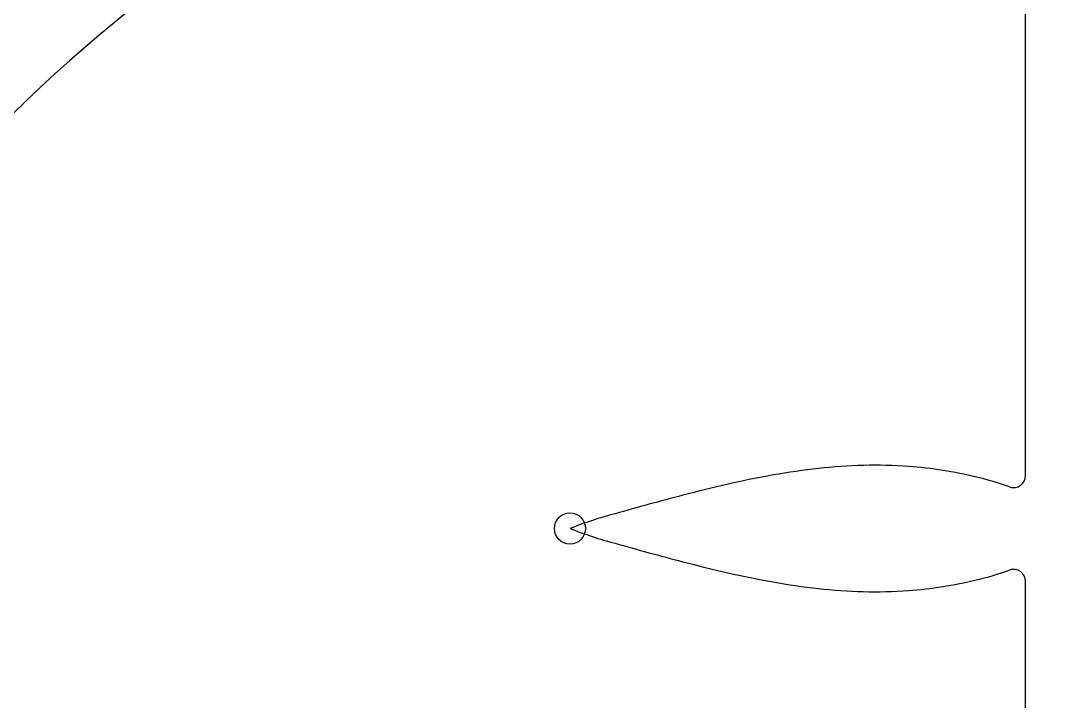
# Model space of a CAD drawing. Header units: millimetres. Extents: x -54 to 54, y -54 to 54.
# Drawn here: x -21.98 to -0.4, y 25.68 to 39.84 of the extents above; entities that cross this region are included whole.
import ezdxf

# ---------------------------------------------------------------- set-up
doc = ezdxf.new("R2010")
doc.units = ezdxf.units.MM
for name, color, linetype in [('CUT_INNER', 6, 'Continuous'), ('CUT_OUTER', 1, 'Continuous'), ('ENGRAVE', 7, 'Continuous')]:
    doc.layers.add(name, color=color, linetype=linetype)

msp = doc.modelspace()

# ---------------------------------------------------------------- linework, layer by layer
at = {"layer": 'CUT_INNER'}
for points in [[(-1.08, 30.376), (-1.08, 46.7017)], [(-1.08, 17.2556), (-1.08, 28.1752)]]:
    msp.add_lwpolyline(points, dxfattribs=at)
for centre, radius, start, end in [((-0.0002, 15.431), 31.5489, 92.43396, 187.27977), ((-3.8305, 16.419), 14.1917, 96.30413, 100.13814), ((-4.1655, 19.4363), 11.1558, 91.45717, 96.29565), ((-4.21, 21.0737), 9.5178, 85.78027, 91.43987), ((-4.1388, 21.9887), 8.6, 76.29195, 85.80523), ((-2.8265, 10.804), 19.8957, 100.13806, 102.90015), ((-3.4941, 24.3733), 6.131, 70.13246, 76.86365), ((-1.33, 30.376), 0.25, 251.20312, 0), ((-0.1681, -0.8234), 31.8231, 102.89199, 104.63383), ((7.4375, -29.9993), 61.974, 104.622548, 105.972822), ((-7.5397, 21.6285), 8.2203, 104.63477, 111.52314), ((-7.5427, 36.9143), 8.2114, 248.47499, 255.36158), ((8.4014, 92.0735), 65.6264, 254.063381, 255.338426), ((-0.1596, 59.4086), 31.8582, 255.36443, 257.10251), ((-2.8215, 47.7714), 19.9205, 257.09438, 259.84971), ((-3.4995, 34.1938), 6.1477, 283.08465, 289.86447), ((-1.33, 28.1752), 0.25, 360, 108.79688), ((-3.8279, 42.1497), 14.2094, 259.8496, 263.67422), ((-4.149, 36.6277), 8.6659, 274.18784, 283.6242), ((-4.1646, 39.1271), 11.1681, 263.6826, 268.5106), ((-4.2102, 37.4848), 9.5252, 268.52777, 274.17838)]:
    msp.add_arc(centre, radius, start, end, dxfattribs=at)
at = {"layer": 'CUT_OUTER'}
msp.add_circle((0, 0), 54, dxfattribs=at)
at = {"layer": 'ENGRAVE'}
for centre, radius in [((0, 15.4308), 35.6208), ((-10.5564, 29.2756), 0.324)]:
    msp.add_circle(centre, radius, dxfattribs=at)

doc.saveas('drawing.dxf')
